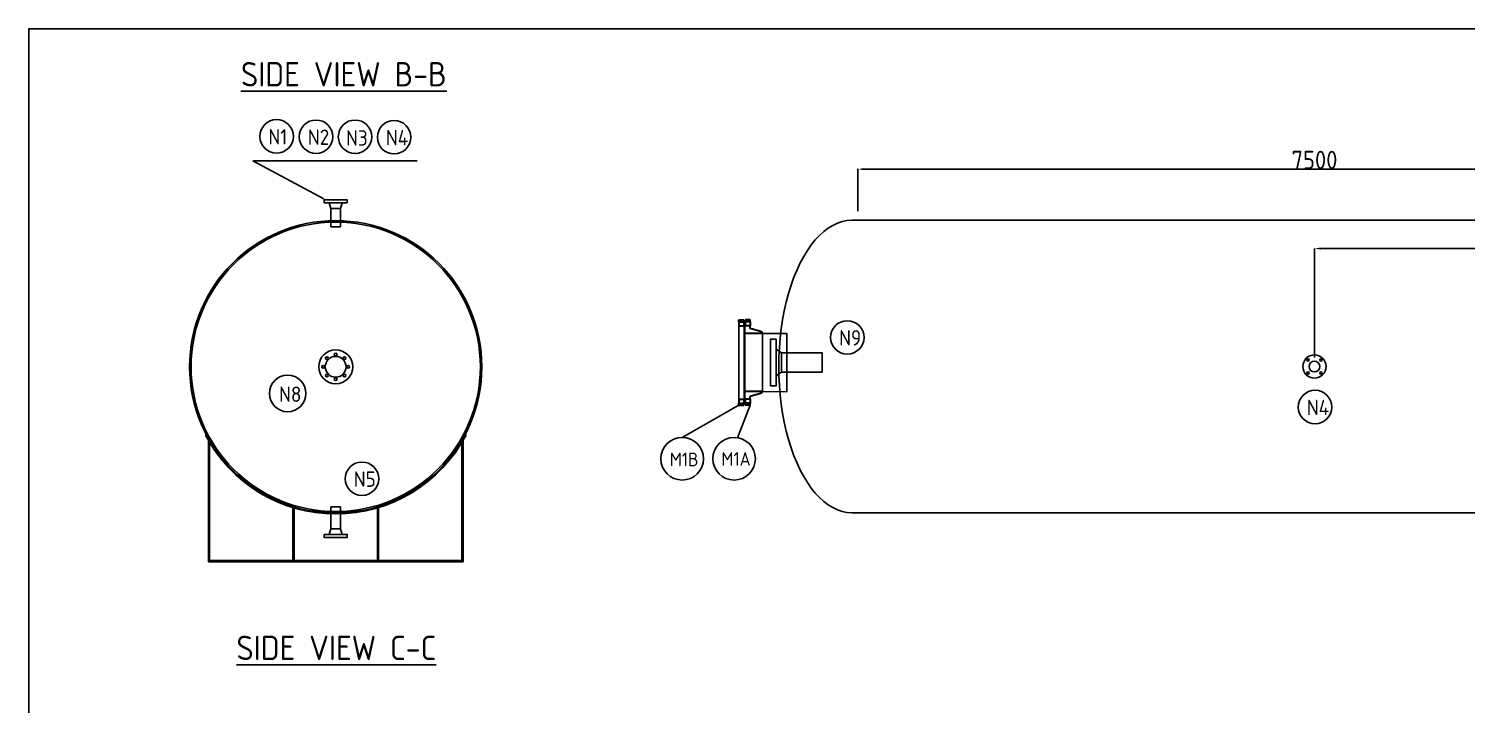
# Model space of a CAD drawing. Header units: inches. Extents: x 14970 to 35125, y 15508 to 28550.
# Drawn here: x 14970 to 26778, y 23006 to 28550 of the extents above; entities that cross this region are included whole.
import ezdxf

# ---------------------------------------------------------------- set-up
doc = ezdxf.new("R2010")
doc.units = ezdxf.units.IN
doc.header["$LTSCALE"] = 100
doc.header["$MEASUREMENT"] = 0
doc.styles.get("Standard").update_dxf_attribs({"font": 'isocp.shx', "height": 150, "bigfont": '@extfont2.shx'})
doc.dimstyles.new('ISO-25', dxfattribs={"dimtxt": 120, "dimasz": 50, "dimexe": 1.25, "dimexo": 75, "dimtad": 1, "dimdec": 0, "dimtxsty": 'Standard', "dimcen": 0, "dimclrd": 1, "dimclre": 1, "dimclrt": 1, "dimazin": 0, "dimtfac": 1, "dimtdec": 0, "dimtmove": 0, "dimatfit": 3, "dimfxl": 1, "dimtfillclr": 1, "dimarcsym": 0})

# ---------------------------------------------------------------- blocks, each defined once
blk = doc.blocks.new('*D14')
at = {"color": 1, "lineweight": -2, "transparency": 16777216}
for p, q in [((21781, 27052), (21781, 27399)), ((21831, 27397), (29231, 27397)), ((29281, 27052), (29281, 27399))]:
    blk.add_line(p, q, dxfattribs=at)
at = {"color": 1, "transparency": 16777216}
for points in [[(21831, 27406), (21831, 27389), (21781, 27397)], [(29231, 27406), (29231, 27389), (29281, 27397)]]:
    blk.add_solid(points, dxfattribs=at)
at = {"layer": 'Defpoints', "color": 0, "transparency": 16777216}
for p in [(29281, 27397), (21781, 26977), (29281, 26977)]:
    blk.add_point(p, dxfattribs=at)
at = {"color": 1, "lineweight": -3, "transparency": 16777216, "insert": (25531, 27473), "char_height": 150, "attachment_point": 5}
blk.add_mtext('7500', dxfattribs=at)
blk = doc.blocks.new('*U43')
at = {"ltscale": 0.2}
blk.add_circle((0, 0), 11.2, dxfattribs=at)
blk = doc.blocks.new('*U44')
at = {"color": 0, "linetype": 'ByBlock', "lineweight": -2, "transparency": 16777216}
for p, rotation in [((15798, 20000), 45), ((15942, 20000), 315), ((15768, 19929), 90), ((15798, 19857), 135), ((15870, 19827), 180), ((15942, 19857), 225.0000000000001), ((15972, 19929), 270)]:
    blk.add_blockref('*U43', p, dxfattribs=dict(at, rotation=rotation))
blk.add_blockref('*U43', (15870, 20030), dxfattribs=at)
blk = doc.blocks.new('BLOCK22')
at = {"color": 7, "lineweight": 5, "ltscale": 0.03937}
for p, q in [((-13.75, 0), (-13.75, 1.62)), ((-13.12, 1.62), (-13.12, 0))]:
    blk.add_line(p, q, dxfattribs=at)
at = {"color": 7, "lineweight": 5, "ltscale": 0.015625}
for p, q in [((-13.75, 1.62), (-13.12, 1.62)), ((-13.12, 0), (-13.75, 0))]:
    blk.add_line(p, q, dxfattribs=at)
blk = doc.blocks.new('BLOCK23')
at = {"color": 7, "lineweight": 5, "ltscale": 0.03937}
for p, q in [((-10.97, 1.71), (-10, 4.99)), ((-9.41, 5.62), (-9.41, -0.06)), ((-11.88, 0), (-11.88, 1.62)), ((-9.41, -0.06), (-11.5, -0.06))]:
    blk.add_line(p, q, dxfattribs=at)
at = {"color": 7, "lineweight": 5, "ltscale": 0.016237}
blk.add_line((-10, 5.22), (-9.48, 5.62), dxfattribs=at)
at = {"color": 7, "lineweight": 5, "ltscale": 0.005906}
blk.add_line((-10, 4.99), (-10, 5.22), dxfattribs=at)
at = {"color": 7, "lineweight": 5, "ltscale": 0.001969}
blk.add_line((-9.48, 5.62), (-9.41, 5.62), dxfattribs=at)
at = {"color": 7, "lineweight": 5, "ltscale": 0.019636}
blk.add_line((-11.88, 1.62), (-11.09, 1.62), dxfattribs=at)
at = {"color": 7, "lineweight": 5, "ltscale": 0.009375}
blk.add_line((-11.5, 0), (-11.88, 0), dxfattribs=at)
at = {"color": 7, "lineweight": 5, "ltscale": 0.001562}
blk.add_line((-11.5, -0.06), (-11.5, 0), dxfattribs=at)
at = {"color": 7, "lineweight": 5, "ltscale": 0.000202414}
for p, q in [((-11.09, 1.62), (-11.08, 1.62)), ((-11, 1.66), (-11, 1.66)), ((-10.99, 1.67), (-10.99, 1.68))]:
    blk.add_line(p, q, dxfattribs=at)
at = {"color": 7, "lineweight": 5, "ltscale": 0.000202404}
blk.add_line((-11.08, 1.62), (-11.07, 1.62), dxfattribs=at)
at = {"color": 7, "lineweight": 5, "ltscale": 0.00020241}
for p, q in [((-11.07, 1.62), (-11.07, 1.62)), ((-11, 1.66), (-10.99, 1.67))]:
    blk.add_line(p, q, dxfattribs=at)
at = {"color": 7, "lineweight": 5, "ltscale": 0.000202422}
for p, q in [((-11.07, 1.62), (-11.06, 1.62)), ((-11.01, 1.65), (-11.01, 1.65)), ((-10.98, 1.68), (-10.98, 1.69))]:
    blk.add_line(p, q, dxfattribs=at)
at = {"color": 7, "lineweight": 5, "ltscale": 0.00020243}
blk.add_line((-11.06, 1.62), (-11.05, 1.63), dxfattribs=at)
at = {"color": 7, "lineweight": 5, "ltscale": 0.000202415}
blk.add_line((-11.05, 1.63), (-11.04, 1.63), dxfattribs=at)
at = {"color": 7, "lineweight": 5, "ltscale": 0.000202392}
blk.add_line((-11.04, 1.63), (-11.03, 1.63), dxfattribs=at)
at = {"color": 7, "lineweight": 5, "ltscale": 0.000202416}
for p, q in [((-11.03, 1.63), (-11.03, 1.64)), ((-10.98, 1.7), (-10.97, 1.71))]:
    blk.add_line(p, q, dxfattribs=at)
at = {"color": 7, "lineweight": 5, "ltscale": 0.000202434}
blk.add_line((-11.03, 1.64), (-11.02, 1.64), dxfattribs=at)
at = {"color": 7, "lineweight": 5, "ltscale": 0.000202399}
blk.add_line((-11.02, 1.64), (-11.01, 1.65), dxfattribs=at)
at = {"color": 7, "lineweight": 5, "ltscale": 0.000202433}
blk.add_line((-11.01, 1.65), (-11, 1.66), dxfattribs=at)
at = {"color": 7, "lineweight": 5, "ltscale": 0.000202409}
blk.add_line((-10.99, 1.68), (-10.98, 1.68), dxfattribs=at)
at = {"color": 7, "lineweight": 5, "ltscale": 0.000202403}
blk.add_line((-10.98, 1.69), (-10.98, 1.7), dxfattribs=at)
blk = doc.blocks.new('BLOCK24')
at = {"color": 7, "lineweight": 5, "ltscale": 0.03937}
for p, q in [((9.41, -0.06), (9.41, 5.62)), ((10, 4.99), (10.97, 1.71)), ((11.88, 1.62), (11.88, 0)), ((11.5, -0.06), (9.41, -0.06))]:
    blk.add_line(p, q, dxfattribs=at)
at = {"color": 7, "lineweight": 5, "ltscale": 0.001969}
blk.add_line((9.41, 5.62), (9.48, 5.62), dxfattribs=at)
at = {"color": 7, "lineweight": 5, "ltscale": 0.016237}
blk.add_line((9.48, 5.62), (10, 5.22), dxfattribs=at)
at = {"color": 7, "lineweight": 5, "ltscale": 0.005906}
blk.add_line((10, 5.22), (10, 4.99), dxfattribs=at)
at = {"color": 7, "lineweight": 5, "ltscale": 0.000202416}
for p, q in [((10.97, 1.71), (10.98, 1.7)), ((11.03, 1.64), (11.03, 1.63))]:
    blk.add_line(p, q, dxfattribs=at)
at = {"color": 7, "lineweight": 5, "ltscale": 0.000202403}
blk.add_line((10.98, 1.7), (10.98, 1.69), dxfattribs=at)
at = {"color": 7, "lineweight": 5, "ltscale": 0.000202422}
for p, q in [((10.98, 1.69), (10.98, 1.68)), ((11.01, 1.65), (11.01, 1.65)), ((11.06, 1.62), (11.07, 1.62))]:
    blk.add_line(p, q, dxfattribs=at)
at = {"color": 7, "lineweight": 5, "ltscale": 0.000202409}
blk.add_line((10.98, 1.68), (10.99, 1.68), dxfattribs=at)
at = {"color": 7, "lineweight": 5, "ltscale": 0.000202414}
for p, q in [((10.99, 1.68), (10.99, 1.67)), ((11, 1.66), (11, 1.66)), ((11.08, 1.62), (11.09, 1.62))]:
    blk.add_line(p, q, dxfattribs=at)
at = {"color": 7, "lineweight": 5, "ltscale": 0.00020241}
for p, q in [((10.99, 1.67), (11, 1.66)), ((11.07, 1.62), (11.07, 1.62))]:
    blk.add_line(p, q, dxfattribs=at)
at = {"color": 7, "lineweight": 5, "ltscale": 0.000202433}
blk.add_line((11, 1.66), (11.01, 1.65), dxfattribs=at)
at = {"color": 7, "lineweight": 5, "ltscale": 0.000202399}
blk.add_line((11.01, 1.65), (11.02, 1.64), dxfattribs=at)
at = {"color": 7, "lineweight": 5, "ltscale": 0.000202434}
blk.add_line((11.02, 1.64), (11.03, 1.64), dxfattribs=at)
at = {"color": 7, "lineweight": 5, "ltscale": 0.000202392}
blk.add_line((11.03, 1.63), (11.04, 1.63), dxfattribs=at)
at = {"color": 7, "lineweight": 5, "ltscale": 0.000202415}
blk.add_line((11.04, 1.63), (11.05, 1.63), dxfattribs=at)
at = {"color": 7, "lineweight": 5, "ltscale": 0.00020243}
blk.add_line((11.05, 1.63), (11.06, 1.62), dxfattribs=at)
at = {"color": 7, "lineweight": 5, "ltscale": 0.000202404}
blk.add_line((11.07, 1.62), (11.08, 1.62), dxfattribs=at)
at = {"color": 7, "lineweight": 5, "ltscale": 0.019636}
blk.add_line((11.09, 1.62), (11.88, 1.62), dxfattribs=at)
at = {"color": 7, "lineweight": 5, "ltscale": 0.009375}
blk.add_line((11.88, 0), (11.5, 0), dxfattribs=at)
at = {"color": 7, "lineweight": 5, "ltscale": 0.001562}
blk.add_line((11.5, 0), (11.5, -0.06), dxfattribs=at)
blk = doc.blocks.new('BLOCK25')
at = {"color": 7, "lineweight": 5, "ltscale": 0.03937}
for p, q in [((13.12, 0), (13.12, 1.62)), ((13.75, 1.62), (13.75, 0))]:
    blk.add_line(p, q, dxfattribs=at)
at = {"color": 7, "lineweight": 5, "ltscale": 0.015625}
for p, q in [((13.12, 1.62), (13.75, 1.62)), ((13.75, 0), (13.12, 0))]:
    blk.add_line(p, q, dxfattribs=at)
blk = doc.blocks.new('*U70')
blk.add_circle((0, 0), 9.53)
blk = doc.blocks.new('*U71')
at = {"color": 0, "linetype": 'ByBlock', "lineweight": -2, "transparency": 16777216}
for p, rotation in [((3340, 2663), 90.00000000000001), ((3340, 2557), 180), ((3445, 2557), 270)]:
    blk.add_blockref('*U70', p, dxfattribs=dict(at, rotation=rotation))
blk.add_blockref('*U70', (3445, 2663), dxfattribs=at)
blk = doc.blocks.new('*D82')
at = {"color": 1, "lineweight": -2, "transparency": 16777216}
for p, q in [((25531, 25852), (25531, 26747)), ((25581, 26746), (29231, 26746)), ((29281, 25852), (29281, 26747))]:
    blk.add_line(p, q, dxfattribs=at)
at = {"color": 1, "transparency": 16777216}
for points in [[(25581, 26754), (25581, 26737), (25531, 26746)], [(29231, 26754), (29231, 26737), (29281, 26746)]]:
    blk.add_solid(points, dxfattribs=at)
at = {"layer": 'Defpoints', "color": 0, "transparency": 16777216}
for p in [(29281, 26746), (25531, 25777), (29281, 25777)]:
    blk.add_point(p, dxfattribs=at)
at = {"color": 1, "transparency": 16777216, "insert": (27406, 26821), "char_height": 150, "attachment_point": 5}
blk.add_mtext('3750', dxfattribs=at)

msp = doc.modelspace()

# ---------------------------------------------------------------- linework, layer by layer
at = {"lineweight": -3, "ltscale": 0.25}
for p, q in [((17452.4, 27075.1), (17437.4, 27121.1)), ((17530.4, 27075.1), (17545.4, 27121.1)), ((21780.7, 24577.4), (21730.7, 24577.4)), ((17452.4, 24445), (17437.4, 24399)), ((17530.4, 24445), (17545.4, 24399))]:
    msp.add_line(p, q, dxfattribs=at)
at = {"lineweight": -3, "ltscale": 0.2}
for p, q in [((21730.7, 26977.4), (21780.7, 26977.4)), ((21154.1, 25888.4), (21109.4, 25918.8)), ((21154.1, 25732.4), (21109.4, 25699.6))]:
    msp.add_line(p, q, dxfattribs=at)
at = {"color": 7, "lineweight": 35, "ltscale": 0.006075}
for p, q in [((20802.4, 26159.6), (20843.6, 26159.6)), ((20802.4, 26143.7), (20843.6, 26143.7)), ((20802.4, 26112), (20843.6, 26112)), ((20894.7, 26159.6), (20853.6, 26159.6)), ((20894.7, 26143.7), (20853.6, 26143.7)), ((20894.7, 26112), (20853.6, 26112)), ((20802.4, 25508.8), (20843.6, 25508.8)), ((20894.7, 25508.8), (20853.6, 25508.8)), ((20802.4, 25477), (20843.6, 25477)), ((20802.4, 25461.2), (20843.6, 25461.2)), ((20894.7, 25477), (20853.6, 25477)), ((20894.7, 25461.2), (20853.6, 25461.2))]:
    msp.add_line(p, q, dxfattribs=at)
at = {"color": 7, "lineweight": 35, "ltscale": 0.002344}
for p, q in [((20802.4, 26143.7), (20802.4, 26159.6)), ((20843.6, 26143.7), (20843.6, 26159.6)), ((20853.6, 26143.7), (20853.6, 26159.6)), ((20894.7, 26143.7), (20894.7, 26159.6)), ((20802.4, 25461.2), (20802.4, 25477)), ((20843.6, 25461.2), (20843.6, 25477)), ((20853.6, 25461.2), (20853.6, 25477)), ((20894.7, 25461.2), (20894.7, 25477))]:
    msp.add_line(p, q, dxfattribs=at)
at = {"color": 7, "lineweight": 35, "ltscale": 0.000286916}
for p, q in [((20802.4, 26143.7), (20802.4, 26141.8)), ((20843.6, 26143.7), (20843.6, 26141.8)), ((20853.6, 26143.7), (20853.6, 26141.8)), ((20894.7, 26143.7), (20894.7, 26141.8)), ((20802.4, 25508.8), (20802.4, 25506.8)), ((20843.6, 25508.8), (20843.6, 25506.8)), ((20853.6, 25508.8), (20853.6, 25506.8)), ((20894.7, 25508.8), (20894.7, 25506.8))]:
    msp.add_line(p, q, dxfattribs=at)
at = {"color": 7, "lineweight": 35, "ltscale": 0.004401}
for p, q in [((20802.4, 26141.8), (20802.4, 26112)), ((20843.6, 26141.8), (20843.6, 26112)), ((20853.6, 26141.8), (20853.6, 26112)), ((20894.7, 26141.8), (20894.7, 26112)), ((20802.4, 25506.8), (20802.4, 25477)), ((20843.6, 25506.8), (20843.6, 25477)), ((20853.6, 25506.8), (20853.6, 25477)), ((20894.7, 25506.8), (20894.7, 25477))]:
    msp.add_line(p, q, dxfattribs=at)
for p, q in [((20802.4, 26112), (20802.4, 25508.8)), ((20845.2, 26102.5), (20845.2, 25508.8)), ((20852, 26049.3), (20852, 25571.5)), ((20996.3, 25571.5), (20996.3, 26049.3)), ((20845.2, 25508.8), (20843.6, 25508.8))]:
    msp.add_line(p, q)
at = {"color": 7, "lineweight": 35, "ltscale": 0.001406}
for p, q in [((20843.6, 26102.5), (20843.6, 26112)), ((20853.6, 26102.5), (20853.6, 26112)), ((20853.6, 25508.8), (20853.6, 25518.3))]:
    msp.add_line(p, q, dxfattribs=at)
at = {"color": 7, "lineweight": 35, "ltscale": 0.000234375}
for p, q in [((20843.6, 26102.5), (20845.2, 26102.5)), ((20853.6, 26102.5), (20852, 26102.5)), ((20853.6, 25518.3), (20852, 25518.3))]:
    msp.add_line(p, q, dxfattribs=at)
at = {"color": 7, "lineweight": 35, "ltscale": 0.007853}
for p, q in [((20852, 26049.3), (20852, 26102.5)), ((20852, 25518.3), (20852, 25571.5))]:
    msp.add_line(p, q, dxfattribs=at)
at = {"color": 7, "lineweight": 35, "ltscale": 0.002945}
for p, q in [((20894.7, 26092), (20894.7, 26112)), ((20894.7, 25508.8), (20894.7, 25528.7))]:
    msp.add_line(p, q, dxfattribs=at)
at = {"color": 7, "lineweight": 35, "ltscale": 0.03937}
for p, q in [((20996.3, 26049.3), (20852, 26049.3)), ((20996.3, 25571.5), (20852, 25571.5))]:
    msp.add_line(p, q, dxfattribs=at)
at = {"color": 7, "lineweight": 35, "ltscale": 0.012841}
for p, q in [((20980.3, 26064.4), (20896.9, 26089.1)), ((20980.3, 25556.4), (20896.9, 25531.7))]:
    msp.add_line(p, q, dxfattribs=at)
at = {"color": 7, "lineweight": 35, "ltscale": 0.000885827}
for p, q in [((20986.3, 26064.4), (20980.3, 26064.4)), ((20986.3, 25556.4), (20980.3, 25556.4))]:
    msp.add_line(p, q, dxfattribs=at)
at = {"color": 7, "lineweight": 35, "ltscale": 0.002436}
for p, q in [((20996.3, 26051.3), (20986.3, 26064.4)), ((20996.3, 25569.5), (20986.3, 25556.4))]:
    msp.add_line(p, q, dxfattribs=at)
at = {"color": 7, "lineweight": 35, "ltscale": 0.000295276}
for p, q in [((20996.3, 26049.3), (20996.3, 26051.3)), ((20996.3, 25569.5), (20996.3, 25571.5))]:
    msp.add_line(p, q, dxfattribs=at)
at = {"lineweight": -3}
for p, q in [((16421, 25215.3), (16428.1, 25219)), ((16445.3, 25171.1), (16445.3, 24175.1)), ((16455.3, 25154.1), (16455.3, 24175.1)), ((18527.6, 25154.1), (18527.6, 24175.1)), ((18537.6, 25171.1), (18537.6, 24175.1)), ((18561.9, 25215.3), (18554.8, 25219)), ((17139.4, 24619.6), (17139.4, 24175.1)), ((17149.4, 24616.6), (17149.4, 24175.1)), ((17833.5, 24616.6), (17833.5, 24175.1)), ((17843.5, 24619.6), (17843.5, 24175.1)), ((16445.3, 24185.1), (18537.6, 24185.1)), ((16445.3, 24175.1), (18537.6, 24175.1))]:
    msp.add_line(p, q, dxfattribs=at)
msp.add_lwpolyline([(14970.1, 15508.1), (35125.2, 15508.1), (35125.2, 28549.6), (14970.1, 28549.6)], close=True, dxfattribs=at)
at = {"lineweight": -3, "ltscale": 0.25}
for points in [[(17586.7, 27121.1), (17396.2, 27121.1), (17396.2, 27145), (17586.7, 27145)], [(17530.4, 26925.1), (17452.4, 26925.1), (17452.4, 27075.1), (17530.4, 27075.1)], [(21109.4, 26000.9), (21109.4, 25619.9), (21061.6, 25619.9), (21061.6, 26000.9)], [(17452.4, 24625.1), (17530.4, 24625.1), (17530.4, 24445), (17452.4, 24445)], [(17396.2, 24399), (17586.7, 24399), (17586.7, 24375.1), (17396.2, 24375.1)]]:
    msp.add_lwpolyline(points, close=True, dxfattribs=at)
at = {"lineweight": -3, "ltscale": 0.2}
for points in [[(29280.7, 26977.4), (21780.7, 26977.4)], [(29280.7, 24577.4), (21780.7, 24577.4)]]:
    msp.add_lwpolyline(points, dxfattribs=at)
at = {"color": 7, "lineweight": 35, "ltscale": 0.03937}
for points in [[(20894.7, 26092, 0.3320015), (20896.9, 26089.1)], [(20896.9, 25531.7, 0.3320015), (20894.7, 25528.7)]]:
    msp.add_lwpolyline(points, format="xyb", dxfattribs=at)
msp.add_lwpolyline([(20996.3, 26049.3), (21196.3, 26049.3), (21196.3, 25569.5), (20996.3, 25571.5), (20996.3, 25571.5)])
at = {"lineweight": -3, "ltscale": 0.2}
msp.add_lwpolyline([(21488.1, 25888.4), (21488.1, 25732.4), (21154.1, 25732.4), (21154.1, 25888.4)], close=True, dxfattribs=at)
at = {"lineweight": -3, "ltscale": 0.01}
for centre, radius in [((17006, 27666.2), 137.5), ((17330, 27663.2), 137.5), ((17650.5, 27663.2), 137.5), ((17971, 27659.7), 137.5), ((21693.6, 26016.1), 137.5), ((17096.4, 25556.5), 150), ((25535.6, 25444.6), 137.5), ((17707.1, 24856.1), 137.5)]:
    msp.add_circle(centre, radius, dxfattribs=at)
at = {"lineweight": -3}
for radius in [1200, 1188]:
    msp.add_circle((17491.4, 25775.1), radius, dxfattribs=at)
at = {"lineweight": -3, "ltscale": 0.2}
for radius in [139.6, 85.3]:
    msp.add_circle((17491.4, 25775.1), radius, dxfattribs=at)
for radius in [95.2, 44.5]:
    msp.add_circle((25530.7, 25777.4), radius)
at = {"ltscale": 0.01}
for centre in [(20337.1, 25020.6), (20763.6, 25020.8)]:
    msp.add_circle(centre, 175, dxfattribs=at)
at = {"lineweight": -3}
msp.add_arc((17491.4, 25775.1), 1208, 207.61, 332.39, dxfattribs=at)
at = {"extrusion": (0, 0, -1)}
msp.add_ellipse((21730.7, 25777.4), major_axis=(0, -1200), ratio=0.4999615, start_param=6.2831853, end_param=9.424778, dxfattribs=at)

# ---------------------------------------------------------------- block references
at = {"lineweight": 0, "yscale": 25.39724446055498, "zscale": 25.39724446055498}
for name, p, xscale, rotation in [('BLOCK22', (20843.6, 25810.4), -25.39724446055498, 90), ('BLOCK23', (20853.6, 25810.4), 25.39724446055498, 270), ('BLOCK22', (20853.6, 25810.4), 25.39724446055498, 270), ('BLOCK24', (20853.6, 25810.4), 25.39724446055498, 270), ('BLOCK25', (20843.6, 25810.4), -25.39724446055498, 90), ('BLOCK25', (20853.6, 25810.4), 25.39724446055498, 270)]:
    msp.add_blockref(name, p, dxfattribs=dict(at, xscale=xscale, rotation=rotation))
at = {"lineweight": -3}
msp.add_blockref('*U44', (1621.3, 5846.5), dxfattribs=at)
msp.add_blockref('*U71', (22138.4, 23167.4))

# ---------------------------------------------------------------- texts
at = {"lineweight": -3, "ltscale": 0.01, "attachment_point": 1}
for s, insert, char_height, width in [('{\\LSIDE VIEW B-B}', (16713.2, 28276.3), 200, 2003.237), ('N1', (16938.6, 27726.1), 126.56, 140.874), ('N2', (17262.6, 27723.1), 126.56, 140.874), ('N3', (17576.6, 27716.6), 126.56, 140.874), ('N4', (17903.6, 27719.6), 126.56, 140.874), ('N9', (21626.2, 26076), 126.56, 140.874), ('N8', (17026, 25613.3), 126.56, 170.561), ('N4', (25468.2, 25504.5), 126.56, 140.874), ('M1B', (20235.8, 25071.2), 112.5, 683.79), ('M1A', (20659.8, 25075.1), 112.5, 683.79), ('N5', (17639.7, 24916), 126.56, 140.874), ('{\\LSIDE VIEW C-C}', (16675.8, 23567.9), 200, 2326.995)]:
    msp.add_mtext(s, dxfattribs=dict(at, insert=insert, char_height=char_height, width=width))

# ---------------------------------------------------------------- dimensions: what is measured, and where the dimension line sits
at = {"lineweight": -3}
dim = msp.add_linear_dim(base=(29280.7, 27397.3), p1=(21780.7, 26977.4), p2=(29280.7, 26977.4), dimstyle='ISO-25', dxfattribs=at)
dim.commit()
dim.dimension.update_dxf_attribs({"geometry": '*D14', "text_midpoint": (25530.7, 27473)})
dim = msp.add_linear_dim(base=(29280.7, 26745.6), p1=(25530.7, 25777.4), p2=(29280.7, 25777.4), dimstyle='ISO-25')
dim.commit()
dim.dimension.update_dxf_attribs({"geometry": '*D82', "text_midpoint": (27405.7, 26745.6), "dimtype": 160})

# ---------------------------------------------------------------- leaders
at = {"lineweight": -3, "ltscale": 0.005}
msp.add_leader([(17395, 27152.6), (16811.5, 27464.7), (18159.5, 27464.7)], dimstyle='ISO-25', override={"dimgap": 0.625, "dimtad": 0}, dxfattribs=at)
for points in [[(20802.4, 25461.2), (20337.1, 25195.6)], [(20894.7, 25461.2), (20792.1, 25193.4)]]:
    msp.add_leader(points, dimstyle='ISO-25', override={"dimgap": 0.625, "dimtad": 0})

doc.saveas('drawing.dxf')
